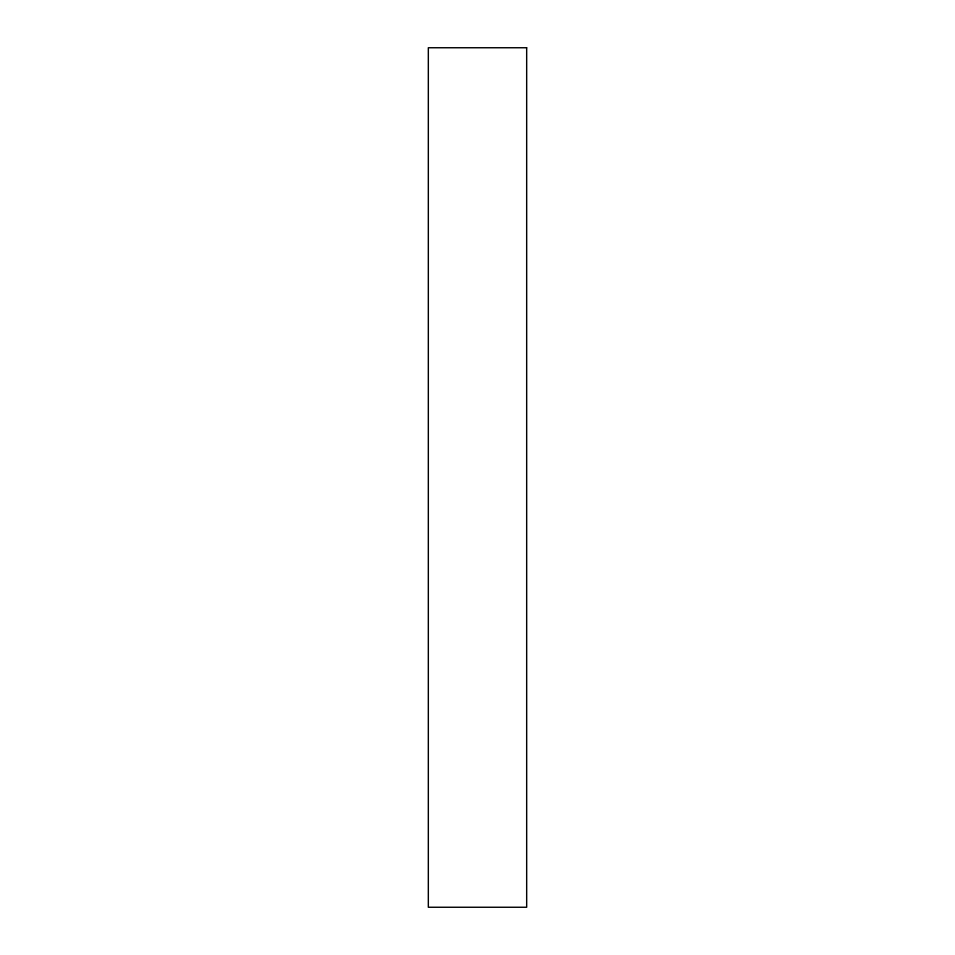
<?xml version="1.0" encoding="UTF-8"?>
<svg xmlns="http://www.w3.org/2000/svg" width="955" height="955" viewBox="0 0 955 955"><rect width="100%" height="100%" fill="white"/><g stroke="black" fill="none" stroke-linecap="round" stroke-linejoin="round"><path stroke-width="1.43" d="M526.671 47.75L428.329 47.75L428.329 907.25L526.671 907.25L526.671 47.75"/></g></svg>
